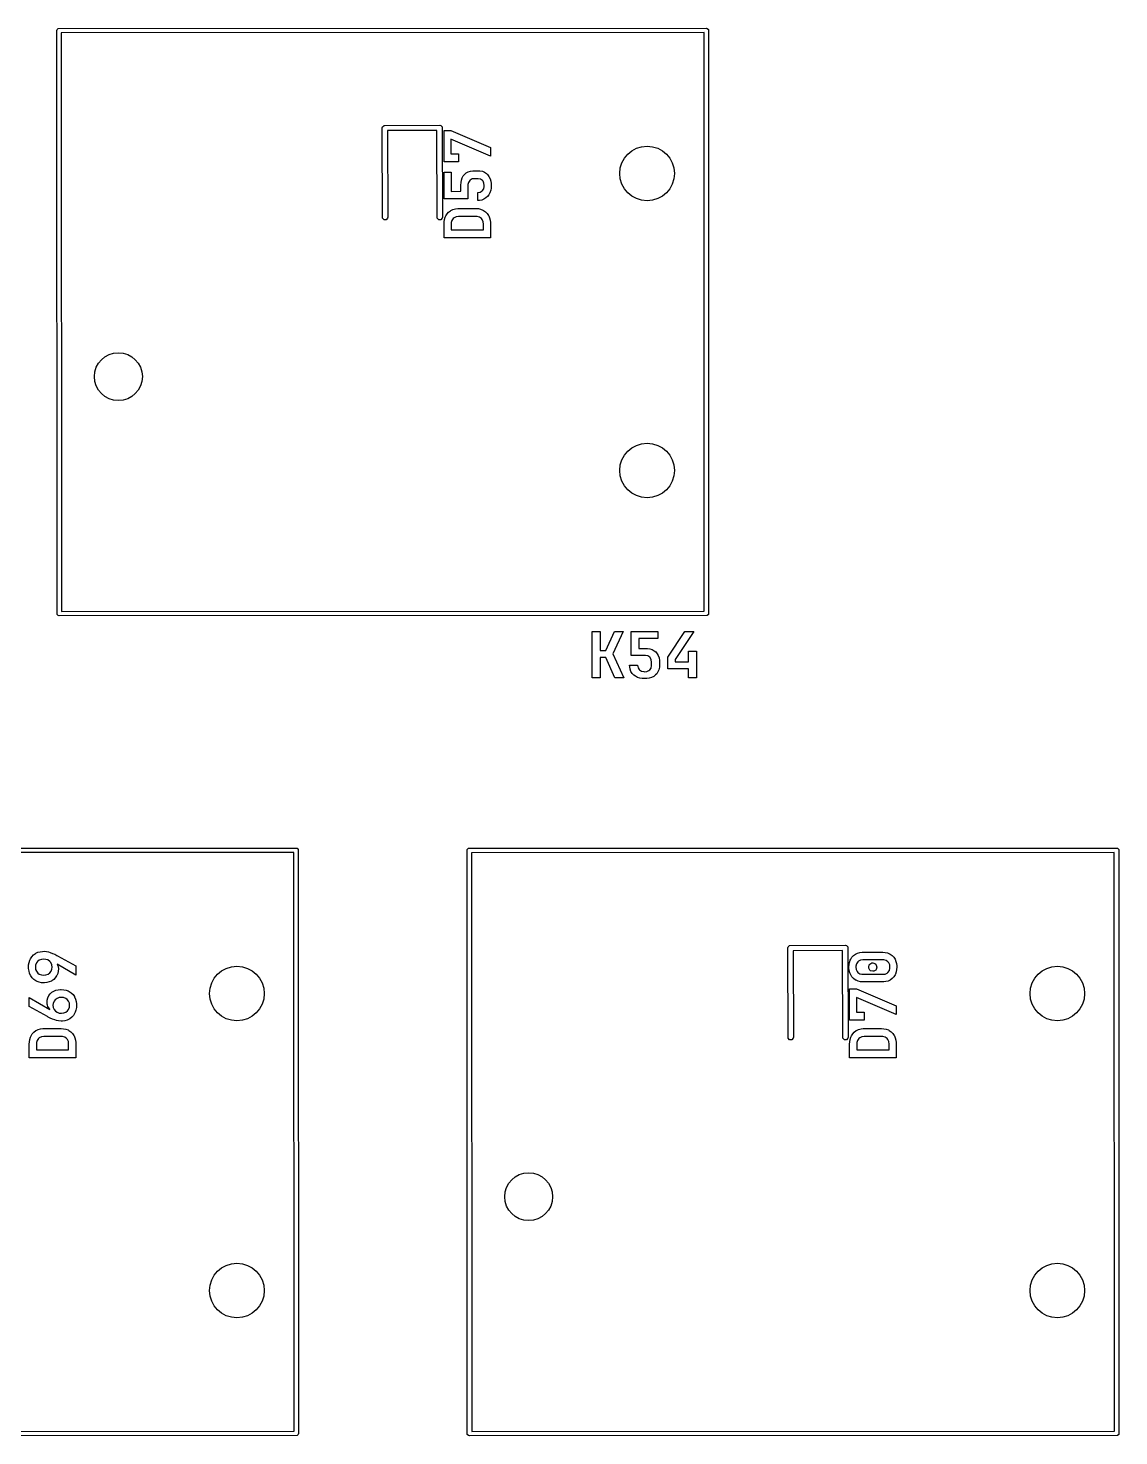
# Model space of a CAD drawing. Extents: x 0.7 to 11, y -6.1 to -1.6.
# Drawn here: x 9.076 to 10.018, y -5.065 to -3.848 of the extents above; entities that cross this region are included whole.
import ezdxf

# ---------------------------------------------------------------- set-up
doc = ezdxf.new("R2010")
doc.units = 0
doc.header["$MEASUREMENT"] = 0
doc.layers.add('BLACK', color=7, linetype='CONTINUOUS')

msp = doc.modelspace()

# ---------------------------------------------------------------- linework, layer by layer
at = {"layer": 'BLACK', "linetype": 'CONTINUOUS'}
for p, q in [((9.1004, -3.8504), (9.1005, -3.8496)), ((9.1005, -4.3551), (9.1004, -3.8504)), ((9.1005, -3.8496), (9.1016, -3.8486)), ((9.1016, -3.8486), (9.6614, -3.8484)), ((9.6594, -3.8522), (9.1042, -3.8524)), ((9.1042, -3.8524), (9.1043, -4.3525)), ((9.6596, -4.3524), (9.6594, -3.8522)), ((9.6614, -3.8484), (9.6622, -3.8486)), ((9.6622, -3.8486), (9.6632, -3.8496)), ((9.6632, -3.8496), (9.6634, -4.3543)), ((9.3815, -3.9346), (9.3817, -3.9337)), ((9.3817, -4.0127), (9.3815, -3.9346)), ((9.3817, -3.9337), (9.383, -3.9325)), ((9.383, -3.9325), (9.4311, -3.9323)), ((9.4287, -3.9368), (9.386, -3.937)), ((9.386, -3.937), (9.3862, -4.0118)), ((9.4289, -4.0127), (9.4287, -3.9368)), ((9.4311, -3.9323), (9.432, -3.9325)), ((9.432, -3.9325), (9.4333, -3.9337)), ((9.4333, -3.9337), (9.4335, -4.0118)), ((9.4348, -3.964), (9.4348, -3.9369)), ((9.4348, -3.9369), (9.4408, -3.9369)), ((9.4408, -3.9369), (9.475, -3.9515)), ((9.475, -3.959), (9.4408, -3.9443)), ((9.4408, -3.9443), (9.4408, -3.9571)), ((9.475, -3.9515), (9.475, -3.959)), ((9.4474, -3.964), (9.4348, -3.964)), ((9.4408, -3.9571), (9.4474, -3.9571)), ((9.4474, -3.9571), (9.4474, -3.964)), ((9.4348, -3.996), (9.4348, -3.973)), ((9.4348, -3.973), (9.441, -3.973)), ((9.441, -3.973), (9.441, -3.9895)), ((9.4498, -3.9799), (9.4505, -3.9779)), ((9.4505, -3.9779), (9.4514, -3.9761)), ((9.4514, -3.9761), (9.4525, -3.9748)), ((9.4525, -3.9748), (9.4539, -3.9736)), ((9.4539, -3.9736), (9.4556, -3.9726)), ((9.4556, -3.9726), (9.4576, -3.972)), ((9.4576, -3.972), (9.4598, -3.9716)), ((9.4598, -3.9716), (9.4611, -3.9716)), ((9.4611, -3.9716), (9.4638, -3.9716)), ((9.4638, -3.9716), (9.4658, -3.9717)), ((9.4658, -3.9717), (9.4679, -3.9721)), ((9.4679, -3.9721), (9.4697, -3.9729)), ((9.4697, -3.9729), (9.4714, -3.974)), ((9.4714, -3.974), (9.4724, -3.975)), ((9.4724, -3.975), (9.4736, -3.9766)), ((9.4736, -3.9766), (9.4746, -3.9785)), ((9.441, -3.9895), (9.4494, -3.9894)), ((9.4494, -3.984), (9.4495, -3.9819)), ((9.4494, -3.9894), (9.4494, -3.984)), ((9.4495, -3.9819), (9.4498, -3.9799)), ((9.4559, -3.9817), (9.4555, -3.9836)), ((9.4555, -3.9836), (9.4555, -3.9843)), ((9.4555, -3.9843), (9.4555, -3.996)), ((9.457, -3.98), (9.4559, -3.9817)), ((9.4574, -3.9797), (9.457, -3.98)), ((9.4592, -3.9787), (9.4574, -3.9797)), ((9.4611, -3.9785), (9.4592, -3.9787)), ((9.4638, -3.9785), (9.4611, -3.9785)), ((9.4643, -3.9785), (9.4638, -3.9785)), ((9.464, -3.9905), (9.466, -3.9902)), ((9.4663, -3.9789), (9.4643, -3.9785)), ((9.466, -3.9902), (9.4677, -3.9891)), ((9.468, -3.98), (9.4663, -3.9789)), ((9.4677, -3.9891), (9.468, -3.9888)), ((9.4685, -3.9807), (9.468, -3.98)), ((9.468, -3.9888), (9.4691, -3.9872)), ((9.4693, -3.9825), (9.4685, -3.9807)), ((9.4691, -3.9872), (9.4695, -3.9853)), ((9.4695, -3.9844), (9.4693, -3.9825)), ((9.4695, -3.9853), (9.4695, -3.9844)), ((9.4751, -3.9885), (9.4745, -3.9906)), ((9.4746, -3.9785), (9.4752, -3.9806)), ((9.4754, -3.9866), (9.4751, -3.9885)), ((9.4752, -3.9806), (9.4755, -3.9826)), ((9.4755, -3.9844), (9.4754, -3.9866)), ((9.4755, -3.9826), (9.4755, -3.9844)), ((9.4555, -3.996), (9.4348, -3.996)), ((9.464, -3.9974), (9.464, -3.9905)), ((9.4653, -3.9973), (9.464, -3.9974)), ((9.4674, -3.997), (9.4653, -3.9973)), ((9.4693, -3.9963), (9.4674, -3.997)), ((9.471, -3.9952), (9.4693, -3.9963)), ((9.4724, -3.9939), (9.471, -3.9952)), ((9.4735, -3.9925), (9.4724, -3.9939)), ((9.4745, -3.9906), (9.4735, -3.9925)), ((9.383, -4.014), (9.3817, -4.0127)), ((9.3848, -4.014), (9.383, -4.014)), ((9.386, -4.0127), (9.3848, -4.014)), ((9.3862, -4.0118), (9.386, -4.0127)), ((9.4302, -4.014), (9.4289, -4.0127)), ((9.432, -4.014), (9.4302, -4.014)), ((9.4333, -4.0127), (9.432, -4.014)), ((9.4335, -4.0118), (9.4333, -4.0127)), ((9.4349, -4.0157), (9.4352, -4.0137)), ((9.4352, -4.0137), (9.4358, -4.0118)), ((9.4358, -4.0118), (9.4363, -4.0106)), ((9.4363, -4.0106), (9.4374, -4.0089)), ((9.4374, -4.0089), (9.4388, -4.0074)), ((9.4388, -4.0074), (9.4403, -4.0062)), ((9.4403, -4.0062), (9.4407, -4.006)), ((9.4407, -4.006), (9.4425, -4.0051)), ((9.4427, -4.013), (9.4416, -4.0146)), ((9.4425, -4.0051), (9.4446, -4.0045)), ((9.4435, -4.0123), (9.4427, -4.013)), ((9.4453, -4.0114), (9.4435, -4.0123)), ((9.4446, -4.0045), (9.4466, -4.0043)), ((9.4473, -4.0112), (9.4453, -4.0114)), ((9.4466, -4.0043), (9.4473, -4.0043)), ((9.4473, -4.0043), (9.4624, -4.0043)), ((9.4624, -4.0112), (9.4473, -4.0112)), ((9.4624, -4.0043), (9.4645, -4.0044)), ((9.4634, -4.0113), (9.4624, -4.0112)), ((9.4655, -4.0118), (9.4634, -4.0113)), ((9.4645, -4.0044), (9.4664, -4.0048)), ((9.4671, -4.013), (9.4655, -4.0118)), ((9.4664, -4.0048), (9.4683, -4.0056)), ((9.4677, -4.0138), (9.4671, -4.013)), ((9.4686, -4.0157), (9.4677, -4.0138)), ((9.4683, -4.0056), (9.469, -4.006)), ((9.469, -4.006), (9.4707, -4.0071)), ((9.4707, -4.0071), (9.4721, -4.0086)), ((9.4721, -4.0086), (9.4732, -4.0103)), ((9.4732, -4.0103), (9.4734, -4.0106)), ((9.4734, -4.0106), (9.4742, -4.0124)), ((9.4742, -4.0124), (9.4747, -4.0144)), ((9.4747, -4.0144), (9.475, -4.0165)), ((9.4348, -4.0177), (9.4349, -4.0157)), ((9.4348, -4.0297), (9.4348, -4.0177)), ((9.4416, -4.0146), (9.441, -4.0165)), ((9.441, -4.0165), (9.441, -4.0177)), ((9.441, -4.0177), (9.441, -4.0228)), ((9.441, -4.0228), (9.4688, -4.0228)), ((9.4688, -4.0177), (9.4686, -4.0157)), ((9.4688, -4.0228), (9.4688, -4.0177)), ((9.475, -4.0165), (9.475, -4.0177)), ((9.475, -4.0177), (9.475, -4.0297)), ((9.475, -4.0297), (9.4348, -4.0297)), ((9.1016, -4.3561), (9.1005, -4.3551)), ((9.1043, -4.3525), (9.6596, -4.3524)), ((9.6632, -4.3551), (9.6622, -4.3561)), ((9.6634, -4.3543), (9.6632, -4.3551)), ((9.1024, -4.3563), (9.1016, -4.3561)), ((9.6622, -4.3561), (9.1024, -4.3563)), ((9.5629, -4.41), (9.5629, -4.3698)), ((9.5629, -4.3698), (9.5698, -4.3698)), ((9.5698, -4.3698), (9.5698, -4.3862)), ((9.5745, -4.3862), (9.5822, -4.3698)), ((9.5896, -4.3698), (9.5806, -4.389)), ((9.5822, -4.3698), (9.5896, -4.3698)), ((9.5965, -4.3905), (9.5965, -4.3698)), ((9.5965, -4.3698), (9.6195, -4.3698)), ((9.6195, -4.376), (9.603, -4.376)), ((9.603, -4.376), (9.6031, -4.3844)), ((9.6195, -4.3698), (9.6195, -4.376)), ((9.6281, -4.3921), (9.6429, -4.3698)), ((9.6506, -4.3698), (9.6346, -4.3939)), ((9.6429, -4.3698), (9.6506, -4.3698)), ((9.5698, -4.3862), (9.5745, -4.3862)), ((9.5806, -4.389), (9.5901, -4.41)), ((9.6082, -4.3905), (9.5965, -4.3905)), ((9.6031, -4.3844), (9.6085, -4.3844)), ((9.6089, -4.3905), (9.6082, -4.3905)), ((9.6085, -4.3844), (9.6106, -4.3845)), ((9.6108, -4.3909), (9.6089, -4.3905)), ((9.6106, -4.3845), (9.6126, -4.3849)), ((9.6125, -4.392), (9.6108, -4.3909)), ((9.6126, -4.3849), (9.6146, -4.3855)), ((9.6146, -4.3855), (9.6164, -4.3865)), ((9.6164, -4.3865), (9.6177, -4.3875)), ((9.6177, -4.3875), (9.619, -4.389)), ((9.619, -4.389), (9.6199, -4.3907)), ((9.6199, -4.3907), (9.6206, -4.3926)), ((9.6459, -4.396), (9.6459, -4.3869)), ((9.6459, -4.3869), (9.6528, -4.3869)), ((9.6528, -4.3869), (9.6528, -4.41)), ((9.5745, -4.3922), (9.5698, -4.3922)), ((9.5698, -4.3922), (9.5698, -4.41)), ((9.5824, -4.41), (9.5745, -4.3922)), ((9.5952, -4.4003), (9.5951, -4.399)), ((9.5951, -4.399), (9.602, -4.399)), ((9.5956, -4.4024), (9.5952, -4.4003)), ((9.5963, -4.4043), (9.5956, -4.4024)), ((9.602, -4.399), (9.6024, -4.4011)), ((9.6024, -4.4011), (9.6034, -4.4028)), ((9.6034, -4.4028), (9.6037, -4.4031)), ((9.6037, -4.4031), (9.6053, -4.4041)), ((9.61, -4.4044), (9.6118, -4.4036)), ((9.6118, -4.4036), (9.6125, -4.403)), ((9.6129, -4.3924), (9.6125, -4.392)), ((9.6125, -4.403), (9.6136, -4.4014)), ((9.6138, -4.3942), (9.6129, -4.3924)), ((9.6136, -4.4014), (9.614, -4.3993)), ((9.614, -4.3962), (9.6138, -4.3942)), ((9.614, -4.3989), (9.614, -4.3962)), ((9.614, -4.3993), (9.614, -4.3989)), ((9.6204, -4.4029), (9.6196, -4.4048)), ((9.6208, -4.4008), (9.6204, -4.4029)), ((9.6206, -4.3926), (9.6209, -4.3948)), ((9.6209, -4.3989), (9.6208, -4.4008)), ((9.6209, -4.3948), (9.6209, -4.3962)), ((9.6209, -4.3962), (9.6209, -4.3989)), ((9.6281, -4.4021), (9.6281, -4.3921)), ((9.6459, -4.4021), (9.6281, -4.4021)), ((9.6346, -4.3939), (9.6346, -4.396)), ((9.6346, -4.396), (9.6459, -4.396)), ((9.6459, -4.41), (9.6459, -4.4021)), ((9.5698, -4.41), (9.5629, -4.41)), ((9.5901, -4.41), (9.5824, -4.41)), ((9.5973, -4.406), (9.5963, -4.4043)), ((9.5987, -4.4075), (9.5973, -4.406)), ((9.6001, -4.4085), (9.5987, -4.4075)), ((9.6019, -4.4095), (9.6001, -4.4085)), ((9.604, -4.4102), (9.6019, -4.4095)), ((9.6059, -4.4105), (9.604, -4.4102)), ((9.6053, -4.4041), (9.6073, -4.4045)), ((9.6081, -4.4106), (9.6059, -4.4105)), ((9.6073, -4.4045), (9.6081, -4.4046)), ((9.6081, -4.4046), (9.61, -4.4044)), ((9.6099, -4.4105), (9.6081, -4.4106)), ((9.6119, -4.4102), (9.6099, -4.4105)), ((9.614, -4.4096), (9.6119, -4.4102)), ((9.6159, -4.4087), (9.614, -4.4096)), ((9.6175, -4.4074), (9.6159, -4.4087)), ((9.6185, -4.4064), (9.6175, -4.4074)), ((9.6196, -4.4048), (9.6185, -4.4064)), ((9.6528, -4.41), (9.6459, -4.41)), ((8.7473, -4.5572), (9.3071, -4.5571)), ((9.3051, -4.5609), (8.7499, -4.561)), ((9.3053, -5.061), (9.3051, -4.5609)), ((9.3071, -4.5571), (9.3078, -4.5572)), ((9.3078, -4.5572), (9.3089, -4.5583)), ((9.3089, -4.5583), (9.3091, -5.063)), ((9.4547, -4.5591), (9.4549, -4.5583)), ((9.4549, -5.0637), (9.4547, -4.5591)), ((9.4549, -4.5583), (9.4559, -4.5572)), ((9.4559, -4.5572), (10.0157, -4.5571)), ((10.0138, -4.5609), (9.4585, -4.561)), ((9.4585, -4.561), (9.4587, -5.0612)), ((10.0139, -5.061), (10.0138, -4.5609)), ((10.0157, -4.5571), (10.0165, -4.5572)), ((10.0165, -4.5572), (10.0176, -4.5583)), ((10.0176, -4.5583), (10.0177, -5.063)), ((9.0822, -4.6479), (9.084, -4.6471)), ((9.084, -4.6471), (9.0859, -4.6466)), ((9.0859, -4.6466), (9.088, -4.6463)), ((9.088, -4.6463), (9.0893, -4.6462)), ((9.0893, -4.6462), (9.0913, -4.6464)), ((9.0913, -4.6464), (9.0932, -4.6468)), ((9.0932, -4.6468), (9.0947, -4.6473)), ((9.7319, -4.6433), (9.7321, -4.6424)), ((9.7321, -4.7214), (9.7319, -4.6433)), ((9.7321, -4.6424), (9.7333, -4.6411)), ((9.7333, -4.6411), (9.7815, -4.6409)), ((9.7791, -4.6455), (9.7364, -4.6457)), ((9.7364, -4.6457), (9.7366, -4.7205)), ((9.7793, -4.7214), (9.7791, -4.6455)), ((9.7815, -4.6409), (9.7824, -4.6411)), ((9.7824, -4.6411), (9.7837, -4.6424)), ((9.7837, -4.6424), (9.7839, -4.7205)), ((9.794, -4.6473), (9.7959, -4.6471)), ((9.7959, -4.6471), (9.7966, -4.6471)), ((9.7966, -4.6471), (9.8139, -4.6471)), ((9.8139, -4.6471), (9.8159, -4.6472)), ((9.0759, -4.6599), (9.076, -4.6579)), ((9.076, -4.6579), (9.0764, -4.6558)), ((9.0764, -4.6558), (9.077, -4.6538)), ((9.077, -4.6538), (9.0776, -4.6527)), ((9.0776, -4.6527), (9.0788, -4.6509)), ((9.0788, -4.6509), (9.0802, -4.6494)), ((9.0802, -4.6494), (9.0819, -4.6481)), ((9.082, -4.6581), (9.0818, -4.6599)), ((9.0819, -4.6481), (9.0822, -4.6479)), ((9.0827, -4.6562), (9.082, -4.6581)), ((9.0836, -4.655), (9.0827, -4.6562)), ((9.0852, -4.6539), (9.0836, -4.655)), ((9.087, -4.6532), (9.0852, -4.6539)), ((9.089, -4.653), (9.087, -4.6532)), ((9.0907, -4.6532), (9.089, -4.653)), ((9.0925, -4.6537), (9.0907, -4.6532)), ((9.0942, -4.6549), (9.0925, -4.6537)), ((9.0952, -4.656), (9.0942, -4.6549)), ((9.0947, -4.6473), (9.0966, -4.648)), ((9.0959, -4.6579), (9.0952, -4.656)), ((9.0962, -4.6599), (9.0959, -4.6579)), ((9.0966, -4.648), (9.0986, -4.6488)), ((9.0986, -4.6488), (9.1003, -4.6497)), ((9.1003, -4.6497), (9.1009, -4.6501)), ((9.1167, -4.6668), (9.1005, -4.6573)), ((9.1005, -4.6573), (9.101, -4.6581)), ((9.1009, -4.6501), (9.1167, -4.6588)), ((9.101, -4.6581), (9.1015, -4.6594)), ((9.1167, -4.6588), (9.1167, -4.6668)), ((9.7846, -4.6599), (9.7847, -4.6577)), ((9.7847, -4.6577), (9.7851, -4.6558)), ((9.7851, -4.6558), (9.7857, -4.6538)), ((9.7857, -4.6538), (9.7861, -4.6531)), ((9.7861, -4.6531), (9.7871, -4.6514)), ((9.7871, -4.6514), (9.7886, -4.6499)), ((9.7886, -4.6499), (9.7903, -4.6487)), ((9.7903, -4.6487), (9.7921, -4.6478)), ((9.7911, -4.657), (9.7906, -4.659)), ((9.7906, -4.659), (9.7906, -4.6599)), ((9.7922, -4.6553), (9.7911, -4.657)), ((9.7921, -4.6478), (9.794, -4.6473)), ((9.7928, -4.6548), (9.7922, -4.6553)), ((9.7946, -4.6539), (9.7928, -4.6548)), ((9.7966, -4.6536), (9.7946, -4.6539)), ((9.8139, -4.6536), (9.7966, -4.6536)), ((9.8017, -4.6598), (9.8021, -4.6579)), ((9.8021, -4.6579), (9.8026, -4.6572)), ((9.8026, -4.6572), (9.8043, -4.6563)), ((9.8043, -4.6563), (9.8051, -4.6562)), ((9.8051, -4.6562), (9.807, -4.6567)), ((9.807, -4.6567), (9.8077, -4.6572)), ((9.8077, -4.6572), (9.8085, -4.659)), ((9.8085, -4.659), (9.8086, -4.6598)), ((9.8148, -4.6536), (9.8139, -4.6536)), ((9.8167, -4.6541), (9.8148, -4.6536)), ((9.8159, -4.6472), (9.8179, -4.6476)), ((9.8183, -4.6553), (9.8167, -4.6541)), ((9.8179, -4.6476), (9.8197, -4.6484)), ((9.819, -4.6561), (9.8183, -4.6553)), ((9.8198, -4.6579), (9.819, -4.6561)), ((9.8197, -4.6484), (9.8203, -4.6487)), ((9.82, -4.6598), (9.8198, -4.6579)), ((9.8203, -4.6487), (9.822, -4.6499)), ((9.822, -4.6499), (9.8234, -4.6514)), ((9.8234, -4.6514), (9.8245, -4.6531)), ((9.8245, -4.6531), (9.8252, -4.655)), ((9.8252, -4.655), (9.8257, -4.6568)), ((9.8257, -4.6568), (9.8259, -4.6589)), ((9.8259, -4.6589), (9.8259, -4.6598)), ((9.076, -4.6611), (9.0759, -4.6599)), ((9.0759, -4.6599), (9.0759, -4.6599)), ((9.0763, -4.6633), (9.076, -4.6611)), ((9.0768, -4.6652), (9.0763, -4.6633)), ((9.0776, -4.667), (9.0768, -4.6652)), ((9.0778, -4.6674), (9.0776, -4.667)), ((9.079, -4.6691), (9.0778, -4.6674)), ((9.0804, -4.6706), (9.079, -4.6691)), ((9.0821, -4.6718), (9.0804, -4.6706)), ((9.0818, -4.6599), (9.082, -4.6618)), ((9.082, -4.6618), (9.0827, -4.6635)), ((9.0827, -4.6635), (9.0839, -4.665)), ((9.0839, -4.665), (9.0852, -4.6659)), ((9.0852, -4.6659), (9.087, -4.6665)), ((9.087, -4.6665), (9.089, -4.6667)), ((9.089, -4.6667), (9.0909, -4.6665)), ((9.0909, -4.6665), (9.0928, -4.6659)), ((9.0928, -4.6659), (9.0944, -4.6647)), ((9.0944, -4.6647), (9.0953, -4.6635)), ((9.0953, -4.6635), (9.096, -4.6616)), ((9.096, -4.6616), (9.0962, -4.6599)), ((9.0976, -4.6705), (9.096, -4.6717)), ((9.099, -4.6691), (9.0976, -4.6705)), ((9.1001, -4.6675), (9.099, -4.6691)), ((9.1003, -4.6672), (9.1001, -4.6675)), ((9.1011, -4.6654), (9.1003, -4.6672)), ((9.1015, -4.6635), (9.1011, -4.6654)), ((9.1015, -4.6594), (9.1017, -4.6613)), ((9.1017, -4.6615), (9.1015, -4.6635)), ((9.1017, -4.6613), (9.1017, -4.6615)), ((9.7846, -4.6608), (9.7846, -4.6599)), ((9.7846, -4.6599), (9.7846, -4.6599)), ((9.7848, -4.6629), (9.7846, -4.6608)), ((9.7853, -4.6647), (9.7848, -4.6629)), ((9.7861, -4.6666), (9.7853, -4.6647)), ((9.7871, -4.6683), (9.7861, -4.6666)), ((9.7886, -4.6698), (9.7871, -4.6683)), ((9.7903, -4.6711), (9.7886, -4.6698)), ((9.7908, -4.6713), (9.7903, -4.6711)), ((9.7906, -4.6599), (9.7908, -4.6619)), ((9.7908, -4.6619), (9.7916, -4.6636)), ((9.7926, -4.6721), (9.7908, -4.6713)), ((9.7916, -4.6636), (9.7922, -4.6644)), ((9.7922, -4.6644), (9.7939, -4.6656)), ((9.7939, -4.6656), (9.7958, -4.6661)), ((9.7958, -4.6661), (9.7966, -4.6661)), ((9.7966, -4.6661), (9.8139, -4.6661)), ((9.8018, -4.6607), (9.8017, -4.6598)), ((9.8026, -4.6625), (9.8018, -4.6607)), ((9.8032, -4.663), (9.8026, -4.6625)), ((9.8051, -4.6635), (9.8032, -4.663)), ((9.806, -4.6634), (9.8051, -4.6635)), ((9.8077, -4.6625), (9.806, -4.6634)), ((9.8082, -4.6618), (9.8077, -4.6625)), ((9.8086, -4.6598), (9.8082, -4.6618)), ((9.8139, -4.6661), (9.8158, -4.6659)), ((9.8158, -4.6659), (9.8177, -4.665)), ((9.8177, -4.665), (9.8183, -4.6644)), ((9.8183, -4.6644), (9.8195, -4.6627)), ((9.8203, -4.6711), (9.8185, -4.6719)), ((9.8195, -4.6627), (9.8199, -4.6607)), ((9.8199, -4.6607), (9.82, -4.6598)), ((9.822, -4.6698), (9.8203, -4.6711)), ((9.8234, -4.6683), (9.822, -4.6698)), ((9.8245, -4.6666), (9.8234, -4.6683)), ((9.8248, -4.6659), (9.8245, -4.6666)), ((9.8255, -4.6639), (9.8248, -4.6659)), ((9.8258, -4.662), (9.8255, -4.6639)), ((9.8259, -4.6598), (9.8258, -4.662)), ((9.0833, -4.6724), (9.0821, -4.6718)), ((9.0851, -4.673), (9.0833, -4.6724)), ((9.0871, -4.6734), (9.0851, -4.673)), ((9.0891, -4.6735), (9.0871, -4.6734)), ((9.0898, -4.6735), (9.0891, -4.6735)), ((9.0917, -4.6733), (9.0898, -4.6735)), ((9.0938, -4.6727), (9.0917, -4.6733)), ((9.0934, -4.6845), (9.0946, -4.683)), ((9.0956, -4.6719), (9.0938, -4.6727)), ((9.0946, -4.683), (9.0961, -4.6816)), ((9.096, -4.6717), (9.0956, -4.6719)), ((9.0961, -4.6816), (9.0977, -4.6807)), ((9.0977, -4.6807), (9.0995, -4.6799)), ((9.0995, -4.6799), (9.1015, -4.6795)), ((9.1015, -4.6795), (9.1035, -4.6793)), ((9.1035, -4.6793), (9.1042, -4.6793)), ((9.1042, -4.6793), (9.1063, -4.6794)), ((9.1063, -4.6794), (9.1083, -4.6798)), ((9.1083, -4.6798), (9.1101, -4.6805)), ((9.1101, -4.6805), (9.1111, -4.681)), ((9.1111, -4.681), (9.1128, -4.6822)), ((9.1128, -4.6822), (9.1143, -4.6836)), ((9.1143, -4.6836), (9.1155, -4.6853)), ((9.7852, -4.7057), (9.7852, -4.6786)), ((9.7852, -4.6786), (9.7912, -4.6786)), ((9.7912, -4.6786), (9.8254, -4.6932)), ((9.7946, -4.6725), (9.7926, -4.6721)), ((9.7966, -4.6726), (9.7946, -4.6725)), ((9.8139, -4.6726), (9.7966, -4.6726)), ((9.8146, -4.6726), (9.8139, -4.6726)), ((9.8165, -4.6724), (9.8146, -4.6726)), ((9.8185, -4.6719), (9.8165, -4.6724)), ((9.0765, -4.694), (9.0765, -4.6862)), ((9.0765, -4.6862), (9.0942, -4.6965)), ((9.0923, -4.7027), (9.0765, -4.694)), ((9.0919, -4.6904), (9.092, -4.6884)), ((9.092, -4.692), (9.0919, -4.6904)), ((9.092, -4.6884), (9.0925, -4.6863)), ((9.0922, -4.6929), (9.092, -4.692)), ((9.0925, -4.6939), (9.0922, -4.6929)), ((9.0925, -4.6863), (9.0934, -4.6845)), ((9.093, -4.6949), (9.0925, -4.6939)), ((9.0944, -4.6963), (9.093, -4.6949)), ((9.0972, -4.6912), (9.097, -4.6929)), ((9.097, -4.6929), (9.0973, -4.6948)), ((9.0979, -4.6893), (9.0972, -4.6912)), ((9.0973, -4.6948), (9.0979, -4.6965)), ((9.0989, -4.6881), (9.0979, -4.6893)), ((9.1005, -4.6869), (9.0989, -4.6881)), ((9.1023, -4.6862), (9.1005, -4.6869)), ((9.1043, -4.686), (9.1023, -4.6862)), ((9.1062, -4.6862), (9.1043, -4.686)), ((9.108, -4.6869), (9.1062, -4.6862)), ((9.1093, -4.6878), (9.108, -4.6869)), ((9.1105, -4.6893), (9.1093, -4.6878)), ((9.1112, -4.6909), (9.1105, -4.6893)), ((9.1105, -4.6965), (9.1113, -4.6946)), ((9.1114, -4.6929), (9.1112, -4.6909)), ((9.1113, -4.6946), (9.1114, -4.6929)), ((9.1155, -4.6853), (9.1157, -4.6857)), ((9.1157, -4.6857), (9.1164, -4.6875)), ((9.1164, -4.6875), (9.117, -4.6895)), ((9.1172, -4.6949), (9.1168, -4.697)), ((9.117, -4.6895), (9.1172, -4.6916)), ((9.1172, -4.6916), (9.1173, -4.6929)), ((9.1173, -4.6929), (9.1172, -4.6949)), ((9.8254, -4.7007), (9.7912, -4.686)), ((9.7912, -4.686), (9.7912, -4.6988)), ((9.8254, -4.6932), (9.8254, -4.7007)), ((9.0929, -4.703), (9.0923, -4.7027)), ((9.0947, -4.7039), (9.0929, -4.703)), ((9.0942, -4.6965), (9.0944, -4.6963)), ((9.0966, -4.7048), (9.0947, -4.7039)), ((9.0985, -4.7055), (9.0966, -4.7048)), ((9.0979, -4.6965), (9.0992, -4.698)), ((9.1, -4.7059), (9.0985, -4.7055)), ((9.0992, -4.698), (9.1005, -4.6989)), ((9.1019, -4.7064), (9.1, -4.7059)), ((9.1005, -4.6989), (9.1023, -4.6996)), ((9.104, -4.7065), (9.1019, -4.7064)), ((9.1023, -4.6996), (9.1043, -4.6998)), ((9.1052, -4.7065), (9.104, -4.7065)), ((9.1043, -4.6998), (9.1063, -4.6995)), ((9.1073, -4.7062), (9.1052, -4.7065)), ((9.1063, -4.6995), (9.108, -4.6989)), ((9.1092, -4.7057), (9.1073, -4.7062)), ((9.108, -4.6989), (9.1096, -4.6977)), ((9.111, -4.7048), (9.1092, -4.7057)), ((9.1096, -4.6977), (9.1105, -4.6965)), ((9.1115, -4.7045), (9.111, -4.7048)), ((9.1132, -4.7032), (9.1115, -4.7045)), ((9.1146, -4.7017), (9.1132, -4.7032)), ((9.1156, -4.7001), (9.1146, -4.7017)), ((9.1162, -4.6989), (9.1156, -4.7001)), ((9.1168, -4.697), (9.1162, -4.6989)), ((9.7978, -4.7057), (9.7852, -4.7057)), ((9.7912, -4.6988), (9.7978, -4.6988)), ((9.7978, -4.6988), (9.7978, -4.7057)), ((9.0775, -4.7205), (9.0781, -4.7193)), ((9.0781, -4.7193), (9.0791, -4.7176)), ((9.0791, -4.7176), (9.0805, -4.7161)), ((9.0805, -4.7161), (9.0821, -4.7148)), ((9.0821, -4.7148), (9.0824, -4.7146)), ((9.0824, -4.7146), (9.0843, -4.7138)), ((9.0843, -4.7138), (9.0863, -4.7132)), ((9.087, -4.7201), (9.0852, -4.7209)), ((9.0863, -4.7132), (9.0883, -4.713)), ((9.089, -4.7199), (9.087, -4.7201)), ((9.0883, -4.713), (9.089, -4.713)), ((9.089, -4.713), (9.1041, -4.713)), ((9.1041, -4.7199), (9.089, -4.7199)), ((9.1041, -4.713), (9.1062, -4.7131)), ((9.1052, -4.7199), (9.1041, -4.7199)), ((9.1072, -4.7205), (9.1052, -4.7199)), ((9.1062, -4.7131), (9.1081, -4.7135)), ((9.1081, -4.7135), (9.11, -4.7142)), ((9.11, -4.7142), (9.1108, -4.7146)), ((9.1108, -4.7146), (9.1124, -4.7158)), ((9.1124, -4.7158), (9.1138, -4.7172)), ((9.1138, -4.7172), (9.115, -4.7189)), ((9.115, -4.7189), (9.1152, -4.7193)), ((9.1152, -4.7193), (9.1159, -4.7211)), ((9.7862, -4.7205), (9.7867, -4.7193)), ((9.7867, -4.7193), (9.7878, -4.7176)), ((9.7878, -4.7176), (9.7891, -4.7161)), ((9.7891, -4.7161), (9.7907, -4.7148)), ((9.7907, -4.7148), (9.7911, -4.7146)), ((9.7911, -4.7146), (9.7929, -4.7138)), ((9.7929, -4.7138), (9.795, -4.7132)), ((9.7957, -4.7201), (9.7939, -4.7209)), ((9.795, -4.7132), (9.797, -4.713)), ((9.7977, -4.7199), (9.7957, -4.7201)), ((9.797, -4.713), (9.7977, -4.713)), ((9.7977, -4.713), (9.8128, -4.713)), ((9.8128, -4.7199), (9.7977, -4.7199)), ((9.8128, -4.713), (9.8148, -4.7131)), ((9.8138, -4.7199), (9.8128, -4.7199)), ((9.8158, -4.7205), (9.8138, -4.7199)), ((9.8148, -4.7131), (9.8168, -4.7135)), ((9.8168, -4.7135), (9.8187, -4.7142)), ((9.8187, -4.7142), (9.8194, -4.7146)), ((9.8194, -4.7146), (9.8211, -4.7158)), ((9.8211, -4.7158), (9.8225, -4.7172)), ((9.8225, -4.7172), (9.8236, -4.7189)), ((9.8236, -4.7189), (9.8238, -4.7193)), ((9.8238, -4.7193), (9.8246, -4.7211)), ((9.0765, -4.7264), (9.0766, -4.7244)), ((9.0765, -4.7383), (9.0765, -4.7264)), ((9.0766, -4.7244), (9.0769, -4.7223)), ((9.0769, -4.7223), (9.0775, -4.7205)), ((9.0828, -4.7251), (9.0827, -4.7264)), ((9.0827, -4.7264), (9.0827, -4.7314)), ((9.0827, -4.7314), (9.1105, -4.7314)), ((9.0833, -4.7233), (9.0828, -4.7251)), ((9.0844, -4.7216), (9.0833, -4.7233)), ((9.0852, -4.7209), (9.0844, -4.7216)), ((9.1088, -4.7216), (9.1072, -4.7205)), ((9.1095, -4.7225), (9.1088, -4.7216)), ((9.1103, -4.7243), (9.1095, -4.7225)), ((9.1105, -4.7264), (9.1103, -4.7243)), ((9.1105, -4.7314), (9.1105, -4.7264)), ((9.1159, -4.7211), (9.1164, -4.723)), ((9.1164, -4.723), (9.1167, -4.7251)), ((9.1167, -4.7251), (9.1167, -4.7264)), ((9.1167, -4.7264), (9.1167, -4.7383)), ((9.7333, -4.7227), (9.7321, -4.7214)), ((9.7352, -4.7227), (9.7333, -4.7227)), ((9.7364, -4.7214), (9.7352, -4.7227)), ((9.7366, -4.7205), (9.7364, -4.7214)), ((9.7806, -4.7227), (9.7793, -4.7214)), ((9.7824, -4.7227), (9.7806, -4.7227)), ((9.7837, -4.7214), (9.7824, -4.7227)), ((9.7839, -4.7205), (9.7837, -4.7214)), ((9.7852, -4.7264), (9.7853, -4.7244)), ((9.7852, -4.7383), (9.7852, -4.7264)), ((9.7853, -4.7244), (9.7856, -4.7223)), ((9.7856, -4.7223), (9.7862, -4.7205)), ((9.7914, -4.7251), (9.7913, -4.7264)), ((9.7913, -4.7264), (9.7913, -4.7314)), ((9.7913, -4.7314), (9.8192, -4.7314)), ((9.792, -4.7233), (9.7914, -4.7251)), ((9.7931, -4.7216), (9.792, -4.7233)), ((9.7939, -4.7209), (9.7931, -4.7216)), ((9.8175, -4.7216), (9.8158, -4.7205)), ((9.8181, -4.7225), (9.8175, -4.7216)), ((9.819, -4.7243), (9.8181, -4.7225)), ((9.8192, -4.7264), (9.819, -4.7243)), ((9.8192, -4.7314), (9.8192, -4.7264)), ((9.8246, -4.7211), (9.8251, -4.723)), ((9.8251, -4.723), (9.8254, -4.7251)), ((9.8254, -4.7251), (9.8254, -4.7264)), ((9.8254, -4.7264), (9.8254, -4.7383)), ((9.1167, -4.7383), (9.0765, -4.7383)), ((9.8254, -4.7383), (9.7852, -4.7383)), ((9.3078, -5.0648), (8.748, -5.065)), ((8.75, -5.0612), (9.3053, -5.061)), ((9.3089, -5.0637), (9.3078, -5.0648)), ((9.3091, -5.063), (9.3089, -5.0637)), ((9.4559, -5.0648), (9.4549, -5.0637)), ((9.4567, -5.065), (9.4559, -5.0648)), ((10.0165, -5.0648), (9.4567, -5.065)), ((9.4587, -5.0612), (10.0139, -5.061)), ((10.0176, -5.0637), (10.0165, -5.0648)), ((10.0177, -5.063), (10.0176, -5.0637))]:
    msp.add_line(p, q, dxfattribs=at)
at = {"layer": 'BLACK'}
for centre, radius in [((9.6102, -3.974), 0.0236), ((9.1535, -4.1496), 0.0207), ((9.6102, -4.2307), 0.0236), ((9.2559, -4.6827), 0.0236), ((9.9646, -4.6827), 0.0236), ((9.5079, -4.8583), 0.0207), ((9.2559, -4.9394), 0.0236), ((9.9646, -4.9394), 0.0236)]:
    msp.add_circle(centre, radius, dxfattribs=at)

doc.saveas('drawing.dxf')
